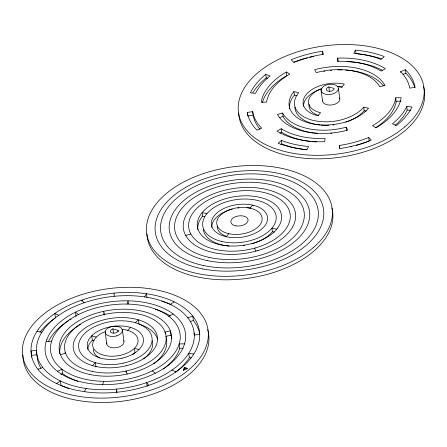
<?xml version="1.0" encoding="UTF-8"?>
<svg xmlns="http://www.w3.org/2000/svg" width="447" height="447" viewBox="0 0 447 447"><rect width="100%" height="100%" fill="white"/><g stroke="black" fill="none" stroke-linecap="round" stroke-linejoin="round"><path stroke-width="0.67" d="M395.774 97.764L395.617 98.77A65.279 38.001 -7.7 0 1 373.865 124.925L372.558 125.68L376.005 127.825L377.536 126.942A70.721 41.169 -7.7 0 0 401.16 97.714L395.774 97.764L396.092 102.279A65.279 38.001 -7.7 0 1 375.357 127.808M337.787 58.11L337.278 61.328L338.966 61.273A65.279 38.001 -7.7 0 1 380.079 70.43L381.162 71.107L385.331 68.704L384.632 68.262A70.721 41.169 -7.7 0 0 338.882 58.065L337.787 58.11L338.262 61.619M184.533 343.922L179.197 343.827L179.599 348.867A65.279 38.001 -7.7 0 1 164.759 367.937M102.676 384.554L103.654 381.33M127.065 304.066L128.043 300.842L128.468 303.971M184.326 367.305L183.41 370.194L187.746 368.568L184.326 367.305L184.443 368.183L183.711 370.496M406.826 106.509L406.658 106.872A79.421 46.237 -7.7 0 1 394.047 122.478L392.416 123.825L396.612 125.462L398.053 124.277A84.863 49.399 -7.7 0 0 411.335 108.308L412 106.956L406.826 106.509L407.133 110.381A79.421 46.237 -7.7 0 1 394.997 125.568M355.337 50.159L353.784 53.355L355.326 53.489A79.421 46.237 -7.7 0 1 379.754 58.931L381 59.423L384.23 56.557A84.863 49.399 -7.7 0 0 355.577 50.176L356.052 53.679A84.863 49.399 -7.7 0 1 381.475 58.887M84.248 391.645L86.243 388.504M144.476 296.892L146.471 293.752L146.974 297.512M193.786 354.002L188.763 353.275L189.355 357.656L188.131 359.511A79.421 46.237 -7.7 0 1 175.805 372.094M226.288 236.72L228.814 233.68A22.847 13.298 -7.7 0 0 262.132 218.399A22.847 13.298 -7.7 0 0 227.361 210.649A22.847 13.298 -7.7 0 0 228.814 233.68M250.057 208.14L252.577 205.106M293.919 91.613L293.618 91.965A42.431 24.702 -7.7 0 0 311.47 123.635A42.431 24.702 -7.7 0 0 368.177 108.576L368.462 108.219L363.696 107.157A36.989 21.534 -7.7 0 1 313.995 120.589A36.989 21.534 -7.7 0 1 298.691 92.674L293.919 91.613L294.394 95.116L294.092 95.474A42.431 24.702 -7.7 0 0 289.583 108.822M206.933 213.666L202.167 212.604L202.642 216.113L202.335 216.465A42.431 24.702 -7.7 0 0 197.825 229.819M92.451 365.59L95.384 362.662L95.976 367.043M127.697 330.367L130.63 327.433M135.329 322.734L138.263 319.806L139.123 324.259A42.431 24.702 -7.7 0 1 157.646 339.625M265.775 74.375L264.333 75.554A84.863 49.399 -7.7 0 0 251.046 91.523L250.387 92.875L255.567 93.328L256.332 91.791A79.421 46.237 -7.7 0 1 269.558 76.325L269.96 76.007L265.775 74.375L266.25 77.879L264.803 79.058A84.863 49.399 -7.7 0 0 252.89 92.646M281.37 140.414L278.151 143.275A84.863 49.399 -7.7 0 0 306.804 149.656L308.598 146.482L305.178 146.141A79.421 46.237 -7.7 0 1 284.208 141.47L281.37 140.414L281.845 143.923L280.872 144.716M56.618 383.565L60.384 380.95L60.976 385.331L63.228 386.387A79.421 46.237 -7.7 0 0 66.374 387.683M170.335 304.446L174.101 301.831M281.224 128.725L277.051 131.127L278.917 132.251A70.721 41.169 -7.7 0 0 321.751 141.794L324.6 141.727L325.109 138.503L323.421 138.559A65.279 38.001 -7.7 0 1 282.308 129.401L281.224 128.725L281.694 132.228L282.783 132.904A65.279 38.001 -7.7 0 0 310.671 141.459M279.906 133.262L281.694 132.228M286.371 72.001L286.192 72.096A70.721 41.169 -7.7 0 0 261.417 101.067L261.227 102.246L266.608 102.067L266.77 101.061A65.279 38.001 -7.7 0 1 288.516 74.906L289.829 74.152L286.371 72.001L286.667 75.604A70.721 41.169 -7.7 0 0 262.411 102.469M57.501 371.356L61.96 369.144L62.552 373.53L63.971 374.586A65.279 38.001 -7.7 0 0 73.185 379.632M168.754 316.252L173.212 314.04M60.881 374.357L62.552 373.53M400.646 71.654L405.407 69.715L406.938 71.308A84.863 49.399 -7.7 0 1 414.967 86.645L415.09 87.383L409.715 88.109A79.421 46.237 -7.7 0 0 402.082 73.14L400.646 71.654L400.803 72.822M402.903 74.431L405.882 73.219L407.407 74.817A84.863 49.399 -7.7 0 1 414.866 87.824M339.262 145.454L339.815 148.577L343.106 148.058A84.863 49.399 -7.7 0 0 370.15 140.537L371.261 140.073L368.691 137.497L366.836 138.252A79.421 46.237 -7.7 0 1 340.374 145.297L339.262 145.454L339.659 148.376M37.928 369.267L42.89 367.563M187.824 317.834L192.791 316.13L193.383 320.51L194.652 322.198A84.863 49.399 -7.7 0 1 199.831 334.35M190.277 321.577L193.383 320.51M282.627 113.041L277.464 114.438L277.794 115.058A56.573 32.933 -7.7 0 0 346.643 130.401L347.744 130.099L346.151 127.199L344.061 127.741A51.137 29.765 -7.7 0 1 283.297 114.203L282.627 113.041L283.102 116.55L283.772 117.712A51.137 29.765 -7.7 0 0 313.174 132.96M279.23 117.595L283.102 116.55M185.706 235.435L190.875 234.038M60.367 354.527L65.659 353.393M165.653 336.39L170.938 335.25L170.346 330.869L165.06 332.004L165.312 333.887M322.566 51.254L319.275 51.774A84.863 49.399 -7.7 0 0 292.232 59.3L291.12 59.758L293.785 62.278A79.421 46.237 -7.7 0 1 320.041 54.864L323.12 54.378L322.566 51.254L323.041 54.763M247.297 112.448L252.678 111.644L252.901 112.862A79.421 46.237 -7.7 0 0 261.199 127.652L261.741 128.177L256.98 130.116L255.449 128.524A84.863 49.399 -7.7 0 1 247.415 113.186L247.297 112.448L247.694 115.371M247.772 115.957L253.153 115.153L253.371 116.371A79.421 46.237 -7.7 0 0 259.93 129.217M194.277 334.993L199.686 334.468M31.715 357.254L31.625 355.315L37.028 354.784L37.118 356.6A79.421 46.237 -7.7 0 0 40.906 368.199M396.249 101.273L400.976 101.111M46.186 341.474L51.522 341.569M179.789 348.213L183.125 348.269M407.301 110.012L410.53 110.297M307.016 149.784L305.653 149.644A79.421 46.237 -7.7 0 1 284.683 144.973L281.845 143.923M36.928 331.395L41.957 332.121M189.355 357.656L191.238 357.93M294.394 95.116L297.121 95.725M345.749 122.182A36.989 21.534 -7.7 0 0 364.171 110.666L366.21 111.119M276.71 229.216L271.938 228.154L272.413 231.658A36.989 21.534 -7.7 0 1 256.097 242.43M202.642 216.113L204.681 216.566M272.413 231.658L274.458 232.116M328.841 86.925L334.105 88.461A3.945 2.296 -7.7 0 1 330.836 91.194A3.945 2.296 -7.7 0 1 326.405 89.897A3.945 2.296 -7.7 0 1 328.841 86.925L329.473 91.601M118.081 330.383A3.878 2.257 -7.7 0 1 114.862 333.065A3.878 2.257 -7.7 0 1 110.51 331.797A3.878 2.257 -7.7 0 1 112.907 328.869L118.081 330.383L118.265 331.758M96.301 337.127L91.747 335.798L92.339 340.178A28.29 16.466 -7.7 0 0 87.835 349.437M138.967 349.599L134.418 348.269L135.011 352.649L134.581 353.08A22.847 13.298 -7.7 0 1 132.591 354.711M92.339 340.178L94.295 340.754M184.443 368.183L186.153 368.814L186.036 367.937M266.25 77.879L267.446 78.348M58.719 315.342L54.841 313.47L55.434 317.851L53.159 319.471A84.863 49.399 -7.7 0 0 39.939 332.283M171.994 370.055L175.878 371.926M78.516 314.515L75.442 312.162L76.035 316.543M152.198 370.881L155.277 373.234M84.07 302.787L81.924 300.054L82.092 301.306M148.795 385.342L146.65 382.61L147.158 386.364M254.393 248.191L255.986 251.091M104.704 314.364L103.57 311.352L104.078 315.107M127.149 374.044L126.015 371.032L126.183 372.284M405.407 69.715L405.882 73.219M368.691 137.497L369.166 141.006L367.311 141.755A79.421 46.237 -7.7 0 1 360.679 144.102M363.696 107.157L364.171 110.666M346.151 127.199L346.626 130.703M338.407 88.355A8.705 5.068 -7.7 0 1 326.265 94.367L325.07 94.093A8.705 5.068 -7.7 0 1 325.433 85.371A8.705 5.068 -7.7 0 1 338.407 88.355L339.832 98.871M321.13 90.439L322.555 100.961M252.678 111.644L253.153 115.153M122.411 329.942L123.953 341.34M112.907 328.869L113.46 332.987M116.963 392.22L116.538 389.086L116.622 392.265M105.224 332.657L106.766 344.056M36.861 353.532L36.436 350.403L31.033 350.929L31.625 355.315M114.097 293.131L114.175 296.311M424.03 88.757A93.568 54.467 -7.7 0 1 338.267 157.489A93.568 54.467 -7.7 0 1 238.681 112.99M423.488 86.534A93.568 54.467 -7.7 0 1 423.907 88.199M339.653 98.094A8.705 5.068 -7.7 0 1 336.647 103.386A8.705 5.068 -7.7 0 1 327.685 104.889L326.494 104.615A8.705 5.068 -7.7 0 1 322.583 100.156M321.913 88.528A22.847 13.298 -7.7 0 0 308.491 101.491A22.847 13.298 -7.7 0 0 320.572 112.689L318.041 115.728A28.29 16.466 -7.7 0 1 306.122 94.641A28.29 16.466 -7.7 0 1 343.514 83.93L344.335 84.114L341.815 87.148A22.847 13.298 -7.7 0 0 337.407 86.495M318.353 115.449A22.847 13.298 -7.7 0 1 309.073 104.062M303.558 106.352A28.29 16.466 -7.7 0 1 321.706 88.819M337.558 86.701A28.29 16.466 -7.7 0 1 342.29 87.143M333.987 124.836A36.989 21.534 -7.7 0 1 332.836 124.97M328.796 125.272A36.989 21.534 -7.7 0 1 320.868 125.087M319.767 124.976A36.989 21.534 -7.7 0 1 294.897 107.034M331.903 133.346A51.137 29.765 -7.7 0 1 330.741 133.446M317.571 133.446A51.137 29.765 -7.7 0 1 313.85 133.05M323.723 71.33A56.573 32.933 -7.7 0 1 324.941 71.129M330.456 70.408A56.573 32.933 -7.7 0 1 331.685 70.291M337.82 69.944A56.573 32.933 -7.7 0 1 342.072 69.939M345.671 70.09A56.573 32.933 -7.7 0 1 383.437 85.885M316.543 141.939A65.279 38.001 -7.7 0 1 311.961 141.598M347.023 61.647A70.721 41.169 -7.7 0 1 382.744 70.43M360.064 144.297A79.421 46.237 -7.7 0 1 356.326 145.415M351.89 146.588A79.421 46.237 -7.7 0 1 350.604 146.895M293.919 62.334A84.863 49.399 -7.7 0 1 299.484 60.345M300.11 60.138A84.863 49.399 -7.7 0 1 303.926 58.954M304.569 58.769A84.863 49.399 -7.7 0 1 307.156 58.049M309.771 57.372A84.863 49.399 -7.7 0 1 313.733 56.456M331.881 208.084A93.568 54.467 -7.7 0 1 247.968 278.291A93.568 54.467 -7.7 0 1 146.929 233.988M211.8 227.344A28.29 16.466 -7.7 0 1 232.3 209.146M237.787 208.09A28.29 16.466 -7.7 0 1 239.028 207.939M247.007 207.76A28.29 16.466 -7.7 0 1 250.532 208.134M226.601 236.441A22.847 13.298 -7.7 0 1 217.208 225.992M255.578 242.62A36.989 21.534 -7.7 0 1 254.527 242.995M253.997 243.179A36.989 21.534 -7.7 0 1 251.834 243.85M244.531 245.498A36.989 21.534 -7.7 0 1 243.386 245.677M229.11 246.085A36.989 21.534 -7.7 0 1 203.251 229.384M208.045 331.216A93.568 54.467 -7.7 0 1 124.64 400.864A93.568 54.467 -7.7 0 1 23.043 357.879M23.004 357.309A93.568 54.467 -7.7 0 1 22.942 355.019M207.587 329.556A93.568 54.467 -7.7 0 1 207.9 330.663M123.758 340.726A8.705 5.068 -7.7 0 1 117.958 347.33L116.907 347.576A8.705 5.068 -7.7 0 1 106.783 342.776M121.958 329.31A22.847 13.298 -7.7 0 1 134.849 347.839L133.988 348.699A22.847 13.298 -7.7 0 1 121.277 355.091L119.729 355.438A22.847 13.298 -7.7 0 1 96.775 352.04A22.847 13.298 -7.7 0 1 95.87 337.558L96.731 336.697A22.847 13.298 -7.7 0 1 105.011 331.708M99.921 357.986A22.847 13.298 -7.7 0 1 93.244 349.358M152.366 340.826A36.989 21.534 -7.7 0 1 143.671 358.852M166.144 337.887A51.137 29.765 -7.7 0 1 153.785 363.718M65.195 353.208A51.137 29.765 -7.7 0 1 65.128 352.169M59.797 353.862A56.573 32.933 -7.7 0 1 78.247 325.846M79.354 325.176A56.573 32.933 -7.7 0 1 80.482 324.522M170.938 335.25A56.573 32.933 -7.7 0 1 171.871 338.591M48.421 341.575A70.721 41.169 -7.7 0 1 68.855 320.521M69.956 319.851A70.721 41.169 -7.7 0 1 71.079 319.186M155.4 309.296A70.721 41.169 -7.7 0 1 170.301 315.984M164.306 368.278A65.279 38.001 -7.7 0 1 163.39 368.954M77.968 381.453A65.279 38.001 -7.7 0 1 76.336 380.878M75.8 380.682A65.279 38.001 -7.7 0 1 73.699 379.849M68.989 388.644A79.421 46.237 -7.7 0 1 67.022 387.929M193.909 332.797A79.421 46.237 -7.7 0 1 194.456 335.166M161.769 301.284A84.863 49.399 -7.7 0 1 171.184 304.614M51.707 340.91L51.137 342.933A65.279 38.001 -7.7 0 0 61.418 368.741L63.379 370.2A65.279 38.001 -7.7 0 0 102.726 381.319L106.073 381.358A65.279 38.001 -7.7 0 0 126.372 379.391L129.708 378.704A65.279 38.001 -7.7 0 0 151.432 371.267L154.209 369.87A65.279 38.001 -7.7 0 0 179.007 344.486L179.582 342.463A65.279 38.001 -7.7 0 0 169.296 316.655L167.334 315.196A65.279 38.001 -7.7 0 0 127.993 304.077L124.64 304.038A65.279 38.001 -7.7 0 0 79.287 314.129L76.51 315.526A65.279 38.001 -7.7 0 0 51.707 340.91M46.901 339.368L46.158 341.558A70.721 41.169 -7.7 0 0 55.657 369.865L57.68 371.496A70.721 41.169 -7.7 0 0 99.385 384.448L106.626 384.565A70.721 41.169 -7.7 0 0 152.472 374.575L155.545 373.105A70.721 41.169 -7.7 0 0 183.818 346.028L184.561 343.838A70.721 41.169 -7.7 0 0 175.062 315.532L173.039 313.9A70.721 41.169 -7.7 0 0 131.334 300.948L127.725 300.831A70.721 41.169 -7.7 0 0 78.247 310.821L75.174 312.291A70.721 41.169 -7.7 0 0 46.901 339.368M38.235 329.417L36.553 331.97A84.863 49.399 -7.7 0 0 30.999 350.28L31.122 352.867A84.863 49.399 -7.7 0 0 36.654 367.579L38.353 369.831A84.863 49.399 -7.7 0 0 55.814 383.191L59.021 384.694A84.863 49.399 -7.7 0 0 77.191 390.41L85.265 391.801A84.863 49.399 -7.7 0 0 115.505 392.382L119.919 391.918A84.863 49.399 -7.7 0 0 145.728 386.364L149.806 385.001A84.863 49.399 -7.7 0 0 175.112 372.468L181.013 368.071A84.863 49.399 -7.7 0 0 192.484 355.98L194.166 353.426A84.863 49.399 -7.7 0 0 199.714 335.116L199.591 332.529A84.863 49.399 -7.7 0 0 194.059 317.817L192.361 315.565A84.863 49.399 -7.7 0 0 174.906 302.206L171.693 300.702A84.863 49.399 -7.7 0 0 149.533 294.227L145.454 293.595A84.863 49.399 -7.7 0 0 115.209 293.014L110.795 293.478A84.863 49.399 -7.7 0 0 84.991 299.032L80.913 300.395A84.863 49.399 -7.7 0 0 55.607 312.928L52.567 315.085A84.863 49.399 -7.7 0 0 38.235 329.417M43.18 330.266L41.605 332.657A79.421 46.237 -7.7 0 0 36.408 349.794L36.525 352.219A79.421 46.237 -7.7 0 0 41.7 365.987L43.292 368.093A79.421 46.237 -7.7 0 0 59.63 380.593L62.63 382.001A79.421 46.237 -7.7 0 0 83.371 388.063L87.193 388.65A79.421 46.237 -7.7 0 0 115.499 389.197L119.628 388.761A79.421 46.237 -7.7 0 0 143.783 383.565L147.599 382.291A79.421 46.237 -7.7 0 0 171.285 370.563L174.123 368.54A79.421 46.237 -7.7 0 0 187.539 355.13L189.115 352.739A79.421 46.237 -7.7 0 0 194.311 335.602L194.194 333.177A79.421 46.237 -7.7 0 0 189.014 319.409L187.427 317.303A79.421 46.237 -7.7 0 0 171.089 304.804L168.083 303.396A79.421 46.237 -7.7 0 0 147.342 297.333L143.521 296.747A79.421 46.237 -7.7 0 0 115.22 296.199L111.091 296.635A79.421 46.237 -7.7 0 0 86.936 301.831L83.12 303.105A79.421 46.237 -7.7 0 0 59.434 314.833L56.596 316.856A79.421 46.237 -7.7 0 0 43.18 330.266M277.565 228.143L276.419 229.574A42.431 24.702 -7.7 0 1 219.712 244.626A42.431 24.702 -7.7 0 1 201.86 212.956L203.078 211.548A42.431 24.702 -7.7 0 1 259.159 197.194A42.431 24.702 -7.7 0 1 277.565 228.143M195.63 363.243L193.059 365.909A93.568 54.467 -7.7 0 1 68.374 394.159L64.239 393.014A93.568 54.467 -7.7 0 1 36.347 320.812A93.568 54.467 -7.7 0 1 162.345 291.237L166.48 292.383A93.568 54.467 -7.7 0 1 195.63 363.243M404.853 126.831L401.78 129.328A93.568 54.467 -7.7 0 1 343.123 153.198L338.278 153.919A93.568 54.467 -7.7 0 1 242.073 92.149A93.568 54.467 -7.7 0 1 387.985 51.478L391.762 52.953A93.568 54.467 -7.7 0 1 423.432 84.695L423.935 87.506A93.568 54.467 -7.7 0 1 404.853 126.831M313.096 247.822L310.022 250.32A93.568 54.467 -7.7 0 1 251.365 274.19L246.52 274.916A93.568 54.467 -7.7 0 1 150.315 213.146A93.568 54.467 -7.7 0 1 296.227 172.469L300.004 173.944A93.568 54.467 -7.7 0 1 331.68 205.687L332.177 208.498A93.568 54.467 -7.7 0 1 313.096 247.822M257.818 250.588L254.885 251.393A56.573 32.933 -7.7 0 1 186.041 236.055L185.153 234.401A56.573 32.933 -7.7 0 1 223.494 190.556A56.573 32.933 -7.7 0 1 292.992 206.039A56.573 32.933 -7.7 0 1 257.818 250.588M384.928 85.388L379.754 86.791L379.084 85.628A51.137 29.765 -7.7 0 0 318.325 72.09L316.236 72.638L314.638 69.726L317.225 69.061A56.573 32.933 -7.7 0 1 384.085 83.963L384.928 85.388M255.092 248.007L252.304 248.739A51.137 29.765 -7.7 0 1 191.545 235.2L190.651 233.652A51.137 29.765 -7.7 0 1 224.701 193.557A51.137 29.765 -7.7 0 1 287.941 207.648A51.137 29.765 -7.7 0 1 255.092 248.007M116.421 335.932L115.365 336.178A8.705 5.068 -7.7 0 1 105.559 330.517A8.705 5.068 -7.7 0 1 119.925 327.148A8.705 5.068 -7.7 0 1 116.421 335.932M126.048 365.786L123.897 366.272A42.431 24.702 -7.7 0 1 94.066 366.037L92.188 365.517A42.431 24.702 -7.7 0 1 79.521 332.78A42.431 24.702 -7.7 0 1 136.653 319.359L138.531 319.879A42.431 24.702 -7.7 0 1 156.981 343.022A42.431 24.702 -7.7 0 1 126.048 365.786M122.115 358.181L120.388 358.55A28.29 16.466 -7.7 0 1 88.69 339.809A28.29 16.466 -7.7 0 1 136.022 329.629A28.29 16.466 -7.7 0 1 122.115 358.181M123.579 363.081L121.523 363.506A36.989 21.534 -7.7 0 1 80.644 338.636A36.989 21.534 -7.7 0 1 142.761 325.818A36.989 21.534 -7.7 0 1 123.579 363.081M253.399 205.29L251.756 204.927A28.29 16.466 -7.7 0 0 211.347 224.198A28.29 16.466 -7.7 0 0 254.125 233.731A28.29 16.466 -7.7 0 0 253.399 205.29M235.932 225.88L234.736 225.606A8.705 5.068 -7.7 0 1 235.1 216.884A8.705 5.068 -7.7 0 1 248.074 219.868A8.705 5.068 -7.7 0 1 235.932 225.88M221.567 241.43A36.989 21.534 -7.7 0 0 276.201 217.298A36.989 21.534 -7.7 0 0 220.544 204.005A36.989 21.534 -7.7 0 0 221.567 241.43M209.09 257.399A65.279 38.001 -7.7 0 0 304.284 213.733A65.279 38.001 -7.7 0 0 204.933 191.601A65.279 38.001 -7.7 0 0 209.09 257.399M207.609 260.662A70.721 41.169 -7.7 0 0 309.631 212.448A70.721 41.169 -7.7 0 0 201.066 189.617A70.721 41.169 -7.7 0 0 207.609 260.662M203.692 265.557A79.421 46.237 -7.7 0 0 318.275 211.409A79.421 46.237 -7.7 0 0 196.345 185.768A79.421 46.237 -7.7 0 0 203.692 265.557M202.413 268.854A84.863 49.399 -7.7 0 0 323.594 209.995A84.863 49.399 -7.7 0 0 192.305 183.879A84.863 49.399 -7.7 0 0 202.413 268.854M89.914 374.502A56.573 32.933 -7.7 0 0 171.514 335.915A56.573 32.933 -7.7 0 0 84.645 317.672A56.573 32.933 -7.7 0 0 89.914 374.502M92.361 371.446A51.137 29.765 -7.7 0 0 166.116 336.569A51.137 29.765 -7.7 0 0 87.601 320.08A51.137 29.765 -7.7 0 0 92.361 371.446"/></g></svg>
